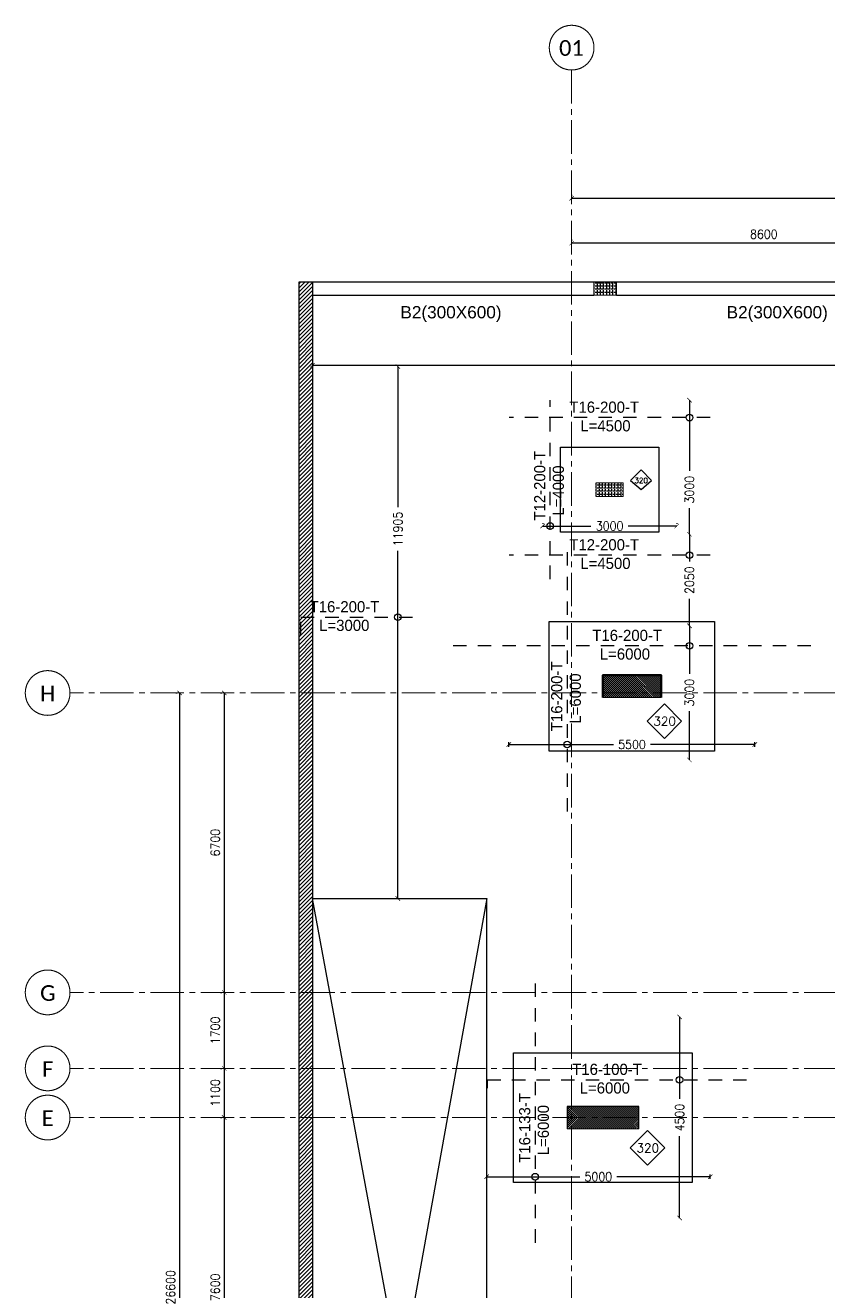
# Model space of a CAD drawing. Header units: millimetres. Extents: x -967280 to 3852, y 2833 to 1955156.
# Drawn here: x -753053 to -735100, y 500463 to 528777 of the extents above; entities that cross this region are included whole.
import ezdxf
from ezdxf.enums import TextEntityAlignment as Align

# ---------------------------------------------------------------- set-up
doc = ezdxf.new("R2010")
doc.units = ezdxf.units.MM
doc.header["$LTSCALE"] = 1000
doc.header["$PDMODE"] = 35
doc.header["$PDSIZE"] = 25
for name, pattern in [('$0$DASHED2', [0.375, 0.25, -0.125]), ('B05-FIRST FLOOR PLAN$0$DLINE', [0.55, 0.3, -0.25]), ('Columns_Structural070816$0$CENTER2', [1.125, 0.75, -0.125, 0.125, -0.125]), ('HRZN_Line-Ptrn-Sold', [9144001.0, 9144000.0, -1])]:
    doc.linetypes.add(name, pattern=pattern)
for name, color, linetype in [('_N-DIM 3', 7, 'Continuous'), ('B05-FIRST FLOOR PLAN$0$STR_ROOF RFT$0$S-SYMB', 30, 'Continuous'), ('R.C. footing', 4, 'Continuous'), ('S - BATH Hach', 1, 'Continuous'), ('S - col hach', 1, 'Continuous'), ('S - dot', 1, 'Continuous'), ('S -Beams', 2, 'Continuous'), ('S-TEXT', 2, 'Continuous'), ('SLAB', 210, 'Continuous')]:
    doc.layers.add(name, color=color, linetype=linetype)
for name, color, linetype, lineweight in [('A-AX-ATT-100', 7, 'HRZN_Line-Ptrn-Sold', 18), ('S - column', 6, 'Continuous', 60), ('ST-000-AXIS', 9, 'Columns_Structural070816$0$CENTER2', 9), ('ST-203-SLAB-TXT', 7, 'Continuous', 30), ('ST-206-SLAB-DIM', 1, 'Continuous', 20), ('ST-RFT-BOT', 2, '$0$DASHED2', 30), ('ST-RFT-TOP', 5, '$0$DASHED2', 30)]:
    doc.layers.add(name, color=color, linetype=linetype, lineweight=lineweight)
doc.styles.add('B05-FIRST FLOOR PLAN$0$XS-Roof RFT$0$T25-100', font='STENCIL.shx', dxfattribs={"height": 250})
doc.styles.add('Calibri_2', font='calibri.ttf', dxfattribs={"height": 300})
doc.styles.add('ROMANC', font='romanc.shx')
doc.styles.add('TUNELNO', font='romans.shx', dxfattribs={"width": 0.9})
doc.styles.add('XREF-ST-FRAMING 1ST FLOOR$0$STRECTURAL', font='arial.ttf')
doc.dimstyles.new('Copy(2) of DSEC', dxfattribs={"dimtxt": 200, "dimasz": 100, "dimexe": 50, "dimexo": 80, "dimgap": 100, "dimtad": 1, "dimdec": 0, "dimrnd": 5, "dimzin": 0, "dimdsep": 46, "dimtxsty": 'TUNELNO', "dimblk": 'ARCHTICK', "dimcen": 0.09, "dimclrd": 1, "dimclre": 1, "dimclrt": 3, "dimadec": 0, "dimazin": 0, "dimtfac": 0.78125, "dimtdec": 0, "dimtix": 1, "dimtmove": 2, "dimatfit": 3, "dimldrblk": 'ARCHTICK', "dimfxl": 1, "dimtolj": 1, "dimtzin": 0, "dimarcsym": 0})

# ---------------------------------------------------------------- blocks, each defined once
blk = doc.blocks.new('_ArchTick')
at = {"color": 0, "linetype": 'ByBlock', "const_width": 0.15}
blk.add_lwpolyline([(-0.5, -0.5), (0.5, 0.5)], dxfattribs=at)
blk = doc.blocks.new('*D1051')
at = {"layer": 'Defpoints', "color": 0, "transparency": 16777216}
for p in [(-744687, 521140), (-744717, 509237), (-744687, 509237)]:
    blk.add_point(p, dxfattribs=at)
at = {"layer": 'ST-206-SLAB-DIM', "color": 1, "lineweight": -2, "transparency": 16777216}
for p, q in [((-744717, 521140), (-744717, 517997)), ((-744717, 509237), (-744717, 517017))]:
    blk.add_line(p, q, dxfattribs=at)
at = {"layer": 'ST-206-SLAB-DIM', "color": 1, "lineweight": -2, "transparency": 16777216, "xscale": 100, "yscale": 100, "zscale": 100}
for p, rotation in [((-744717, 521140), 90), ((-744717, 509237), 270)]:
    blk.add_blockref('_ArchTick', p, dxfattribs=dict(at, rotation=rotation))
at = {"layer": 'ST-206-SLAB-DIM', "color": 3, "transparency": 16777216, "insert": (-744717, 517507), "char_height": 200, "attachment_point": 5, "rotation": 90, "style": 'TUNELNO'}
blk.add_mtext('\\A1;11905', dxfattribs=at)
blk = doc.blocks.new('*D1058')
at = {"layer": 'Defpoints', "color": 0, "transparency": 16777216}
for p in [(-738163, 515340), (-738193, 512339), (-738163, 512339)]:
    blk.add_point(p, dxfattribs=at)
at = {"layer": 'ST-206-SLAB-DIM', "color": 1, "lineweight": -2, "transparency": 16777216}
for p, q in [((-738193, 515340), (-738193, 514263)), ((-738193, 512339), (-738193, 513428))]:
    blk.add_line(p, q, dxfattribs=at)
at = {"layer": 'ST-206-SLAB-DIM', "color": 1, "lineweight": -2, "transparency": 16777216, "xscale": 100, "yscale": 100, "zscale": 100}
for p, rotation in [((-738193, 515340), 90), ((-738193, 512339), 270)]:
    blk.add_blockref('_ArchTick', p, dxfattribs=dict(at, rotation=rotation))
at = {"layer": 'ST-206-SLAB-DIM', "color": 3, "transparency": 16777216, "insert": (-738193, 513845), "char_height": 200, "attachment_point": 5, "rotation": 90, "style": 'TUNELNO'}
blk.add_mtext('\\A1;3000', dxfattribs=at)
blk = doc.blocks.new('*D1016')
at = {"layer": 'Defpoints', "color": 0, "transparency": 16777216}
for p in [(-746629, 521171), (-746629, 521141), (-693294, 521141)]:
    blk.add_point(p, dxfattribs=at)
at = {"layer": 'ST-206-SLAB-DIM', "color": 1, "lineweight": -2, "transparency": 16777216}
for p, q in [((-746629, 521171), (-715373, 521171)), ((-693294, 521171), (-714367, 521171))]:
    blk.add_line(p, q, dxfattribs=at)
at = {"layer": 'ST-206-SLAB-DIM', "color": 1, "lineweight": -2, "transparency": 16777216, "xscale": 100, "yscale": 100, "zscale": 100, "rotation": 180}
blk.add_blockref('_ArchTick', (-746629, 521171), dxfattribs=at)
at = {"layer": 'ST-206-SLAB-DIM', "color": 1, "lineweight": -2, "transparency": 16777216, "xscale": 100, "yscale": 100, "zscale": 100}
blk.add_blockref('_ArchTick', (-693294, 521171), dxfattribs=at)
at = {"layer": 'ST-206-SLAB-DIM', "color": 3, "transparency": 16777216, "insert": (-714870, 521171), "char_height": 200, "attachment_point": 5, "style": 'TUNELNO'}
blk.add_mtext('\\A1;53335', dxfattribs=at)
blk = doc.blocks.new('*D1031')
at = {"layer": 'Defpoints', "color": 0, "transparency": 16777216}
for p in [(-742729, 502883), (-737728, 503013), (-737728, 502883)]:
    blk.add_point(p, dxfattribs=at)
at = {"layer": 'ST-206-SLAB-DIM', "color": 1, "lineweight": -2, "transparency": 16777216}
for p, q in [((-742729, 502963), (-742729, 503063)), ((-742729, 503013), (-740648, 503013)), ((-737728, 503013), (-739814, 503013)), ((-737728, 502963), (-737728, 503063))]:
    blk.add_line(p, q, dxfattribs=at)
at = {"layer": 'ST-206-SLAB-DIM', "color": 1, "lineweight": -2, "transparency": 16777216, "xscale": 100, "yscale": 100, "zscale": 100, "rotation": 180}
blk.add_blockref('_ArchTick', (-742729, 503013), dxfattribs=at)
at = {"layer": 'ST-206-SLAB-DIM', "color": 1, "lineweight": -2, "transparency": 16777216, "xscale": 100, "yscale": 100, "zscale": 100}
blk.add_blockref('_ArchTick', (-737728, 503013), dxfattribs=at)
at = {"layer": 'ST-206-SLAB-DIM', "color": 3, "transparency": 16777216, "insert": (-740231, 503013), "char_height": 200, "attachment_point": 5, "style": 'TUNELNO'}
blk.add_mtext('\\A1;5000', dxfattribs=at)
blk = doc.blocks.new('*D1034')
at = {"layer": 'Defpoints', "color": 0, "transparency": 16777216}
for p in [(-742232, 512554), (-736731, 512685), (-736731, 512554)]:
    blk.add_point(p, dxfattribs=at)
at = {"layer": 'ST-206-SLAB-DIM', "color": 1, "lineweight": -2, "transparency": 16777216}
for p, q in [((-742232, 512634), (-742232, 512735)), ((-742232, 512685), (-739896, 512685)), ((-736731, 512685), (-739062, 512685)), ((-736731, 512634), (-736731, 512735))]:
    blk.add_line(p, q, dxfattribs=at)
at = {"layer": 'ST-206-SLAB-DIM', "color": 1, "lineweight": -2, "transparency": 16777216, "xscale": 100, "yscale": 100, "zscale": 100, "rotation": 180}
blk.add_blockref('_ArchTick', (-742232, 512685), dxfattribs=at)
at = {"layer": 'ST-206-SLAB-DIM', "color": 1, "lineweight": -2, "transparency": 16777216, "xscale": 100, "yscale": 100, "zscale": 100}
blk.add_blockref('_ArchTick', (-736731, 512685), dxfattribs=at)
at = {"layer": 'ST-206-SLAB-DIM', "color": 3, "transparency": 16777216, "insert": (-739479, 512685), "char_height": 200, "attachment_point": 5, "style": 'TUNELNO'}
blk.add_mtext('\\A1;5500', dxfattribs=at)
blk = doc.blocks.new('A$C46269fcd new')
at = {"layer": 'S - BATH Hach', "ltscale": 30, "transparency": 33554483}
h = blk.add_hatch(dxfattribs=at)
h.set_pattern_fill('ANSI31', color=1, scale=20)
h.set_pattern_definition([(45, (643184.17, -484711.8), (-44.9012806, 44.9012806), [])])
h.paths.add_polyline_path([(47835, 35800), (47835, -9200), (-6100, -9200), (-6100, 35800), (-5800, 35800), (-5800, -8900), (47535, -8900), (47535, 35800)])
at = {"layer": 'S - col hach', "true_color": 0xcd6928}
h = blk.add_hatch(dxfattribs=at)
h.set_pattern_fill('ANGLE', color=32, scale=10, angle=90)
h.set_pattern_definition([(90, (-414148.87, -510539.72), (-69.85, 4e-15), [50.8, -19.05]), (180, (-414148.87, -510539.72), (-9e-15, -69.85), [50.8, -19.05])])
h.paths.add_polyline_path([(550, 31300), (550, 31000), (1150, 31000), (1150, 31300)])
at = {"layer": 'R.C. footing'}
blk.add_line((-5800, 35800), (-5800, 35800), dxfattribs=at)
at = {"layer": 'R.C. footing', "color": 4, "ltscale": 30}
blk.add_lwpolyline([(47835, 35800), (47835, -9200), (-6100, -9200), (-6100, 35800), (-5800, 35800), (-5800, -8900), (47535, -8900), (47535, 35800)], close=True, dxfattribs=at)
at = {"layer": 'S - column', "lineweight": 15}
blk.add_lwpolyline([(550, 31300), (550, 31000), (1150, 31000), (1150, 31300)], close=True, dxfattribs=at)
blk = doc.blocks.new('FROM FOUNDATION TO UPPER LOWER BASEMENT_COLUMNS(new2)')
at = {"layer": 'S - col hach'}
h = blk.add_hatch(dxfattribs=at)
h.set_pattern_fill('ANSI31', color=256, scale=10, angle=90)
h.set_pattern_definition([(135, (1651950.9, 412690.996), (-22.4506403, -22.4506403), [])])
h.paths.add_polyline_path([(418899, 637440), (417599, 637440), (417599, 636940), (418899, 636940)])
h = blk.add_hatch(dxfattribs=at)
h.set_pattern_fill('ANSI31', color=256, scale=10)
h.set_pattern_definition([(45, (193250.144, -596912.31), (-22.4506403, 22.4506403), [])])
h.paths.add_polyline_path([(416799, 627290), (418399, 627290), (418399, 627790), (416799, 627790)])
at = {"layer": 'S - column', "lineweight": 15}
for points in [[(417599, 636940), (418899, 636940), (418899, 637440), (417599, 637440)], [(416799, 627790), (416799, 627290), (418399, 627290), (418399, 627790)]]:
    blk.add_lwpolyline(points, close=True, dxfattribs=at)
at = {"layer": 'ST-RFT-BOT', "color": 7, "linetype": 'Continuous', "lineweight": 50, "ltscale": 30}
blk.add_lwpolyline([(418899, 636940), (418899, 637440), (417599, 637440), (417599, 636940)], dxfattribs=at)
at = {"layer": 'ST-RFT-BOT', "color": 7, "linetype": 'Continuous', "ltscale": 30}
blk.add_lwpolyline([(418399, 627290), (418399, 627790), (416799, 627790), (416799, 627290)], dxfattribs=at)
blk = doc.blocks.new('str col s')
at = {"layer": 'S - col hach', "true_color": 0xcd6928}
h = blk.add_hatch(dxfattribs=at)
h.set_pattern_fill('ANGLE', color=32, scale=10, angle=90)
h.set_pattern_definition([(90, (613578.686, -423037.37), (-69.85, 4e-15), [50.8, -19.05]), (180, (613578.686, -423037.37), (-9e-15, -69.85), [50.8, -19.05])])
h.paths.add_polyline_path([(-26250, -300), (-26250, 0), (-26750, 0), (-26750, -300)])
at = {"layer": 'S - column', "lineweight": 15}
blk.add_lwpolyline([(-26250, 0), (-26750, 0), (-26750, -300), (-26250, -300)], close=True, dxfattribs=at)
blk = doc.blocks.new('*D1098')
at = {"layer": 'Defpoints', "color": 0, "transparency": 16777216}
for p in [(-738163, 520390), (-738193, 517389), (-738163, 517389)]:
    blk.add_point(p, dxfattribs=at)
at = {"layer": 'ST-206-SLAB-DIM', "color": 1, "lineweight": -2, "transparency": 16777216}
for p, q in [((-738193, 520390), (-738193, 518805)), ((-738193, 517389), (-738193, 517970))]:
    blk.add_line(p, q, dxfattribs=at)
at = {"layer": 'ST-206-SLAB-DIM', "color": 1, "lineweight": -2, "transparency": 16777216, "xscale": 100, "yscale": 100, "zscale": 100}
for p, rotation in [((-738193, 520390), 90), ((-738193, 517389), 270)]:
    blk.add_blockref('_ArchTick', p, dxfattribs=dict(at, rotation=rotation))
at = {"layer": 'ST-206-SLAB-DIM', "color": 3, "transparency": 16777216, "insert": (-738193, 518387), "char_height": 200, "attachment_point": 5, "rotation": 90, "style": 'TUNELNO'}
blk.add_mtext('\\A1;3000', dxfattribs=at)
blk = doc.blocks.new('*D1099')
at = {"layer": 'Defpoints', "color": 0, "transparency": 16777216}
for p in [(-741477, 517557), (-738476, 517573), (-738476, 517557)]:
    blk.add_point(p, dxfattribs=at)
at = {"layer": 'ST-206-SLAB-DIM', "color": 1, "lineweight": -2, "transparency": 16777216}
for p, q in [((-741477, 517637), (-741477, 517623)), ((-738476, 517637), (-738476, 517623)), ((-741477, 517573), (-740396, 517573)), ((-738476, 517573), (-739562, 517573))]:
    blk.add_line(p, q, dxfattribs=at)
at = {"layer": 'ST-206-SLAB-DIM', "color": 1, "lineweight": -2, "transparency": 16777216, "xscale": 100, "yscale": 100, "zscale": 100, "rotation": 180}
blk.add_blockref('_ArchTick', (-741477, 517573), dxfattribs=at)
at = {"layer": 'ST-206-SLAB-DIM', "color": 1, "lineweight": -2, "transparency": 16777216, "xscale": 100, "yscale": 100, "zscale": 100}
blk.add_blockref('_ArchTick', (-738476, 517573), dxfattribs=at)
at = {"layer": 'ST-206-SLAB-DIM', "color": 3, "transparency": 16777216, "insert": (-739979, 517573), "char_height": 200, "attachment_point": 5, "style": 'TUNELNO'}
blk.add_mtext('\\A1;3000', dxfattribs=at)
blk = doc.blocks.new('*D1107')
at = {"layer": 'Defpoints', "color": 0, "transparency": 16777216}
for p in [(-738163, 517389), (-738193, 515340), (-738163, 515340)]:
    blk.add_point(p, dxfattribs=at)
at = {"layer": 'ST-206-SLAB-DIM', "color": 1, "lineweight": -2, "transparency": 16777216}
for p, q in [((-738193, 517389), (-738193, 516780)), ((-738193, 515340), (-738193, 515945))]:
    blk.add_line(p, q, dxfattribs=at)
at = {"layer": 'ST-206-SLAB-DIM', "color": 1, "lineweight": -2, "transparency": 16777216, "xscale": 100, "yscale": 100, "zscale": 100}
for p, rotation in [((-738193, 517389), 90), ((-738193, 515340), 270)]:
    blk.add_blockref('_ArchTick', p, dxfattribs=dict(at, rotation=rotation))
at = {"layer": 'ST-206-SLAB-DIM', "color": 3, "transparency": 16777216, "insert": (-738193, 516362), "char_height": 200, "attachment_point": 5, "rotation": 90, "style": 'TUNELNO'}
blk.add_mtext('\\A1;2050', dxfattribs=at)
blk = doc.blocks.new('*D1187')
at = {"layer": 'Defpoints', "color": 0, "transparency": 16777216}
for p in [(-738383, 506590), (-738413, 502089), (-738383, 502089)]:
    blk.add_point(p, dxfattribs=at)
at = {"layer": 'ST-206-SLAB-DIM', "color": 1, "lineweight": -2, "transparency": 16777216}
for p, q in [((-738413, 506590), (-738413, 504755)), ((-738413, 502089), (-738413, 503920))]:
    blk.add_line(p, q, dxfattribs=at)
at = {"layer": 'ST-206-SLAB-DIM', "color": 1, "lineweight": -2, "transparency": 16777216, "xscale": 100, "yscale": 100, "zscale": 100}
for p, rotation in [((-738413, 506590), 90), ((-738413, 502089), 270)]:
    blk.add_blockref('_ArchTick', p, dxfattribs=dict(at, rotation=rotation))
at = {"layer": 'ST-206-SLAB-DIM', "color": 3, "transparency": 16777216, "insert": (-738413, 504337), "char_height": 200, "attachment_point": 5, "rotation": 90, "style": 'TUNELNO'}
blk.add_mtext('\\A1;4500', dxfattribs=at)
blk = doc.blocks.new('Grid - HRZN_G-Datm-Grid-Head-1554275-FIRST FLOOR FFL_1_')
at = {"layer": 'A-AX-ATT-100'}
blk.add_circle((0, 0), 5, dxfattribs=at)
blk = doc.blocks.new('*D1495')
at = {"layer": '_N-DIM 3', "color": 1, "linetype": 'Continuous', "lineweight": -2, "ltscale": 30, "transparency": 16777216}
for p, q in [((516899, 747185), (516899, 747155)), ((525499, 747105), (516899, 747105)), ((525499, 747185), (525499, 747155))]:
    blk.add_line(p, q, dxfattribs=at)
at = {"layer": 'Defpoints', "color": 0, "linetype": 'Continuous', "ltscale": 30, "transparency": 16777216}
for p in [(516899, 747105), (516899, 747105), (525499, 747105)]:
    blk.add_point(p, dxfattribs=at)
at = {"layer": '_N-DIM 3', "color": 1, "linetype": 'Continuous', "lineweight": -2, "ltscale": 30, "transparency": 16777216, "xscale": 100, "yscale": 100, "zscale": 100, "rotation": 180}
blk.add_blockref('_ArchTick', (516899, 747105), dxfattribs=at)
at = {"layer": '_N-DIM 3', "color": 1, "linetype": 'Continuous', "lineweight": -2, "ltscale": 30, "transparency": 16777216, "xscale": 100, "yscale": 100, "zscale": 100}
blk.add_blockref('_ArchTick', (525499, 747105), dxfattribs=at)
at = {"layer": '_N-DIM 3', "color": 3, "linetype": 'Continuous', "ltscale": 30, "transparency": 16777216, "insert": (521199, 747305), "char_height": 200, "attachment_point": 5, "style": 'TUNELNO'}
blk.add_mtext('\\A1;8600', dxfattribs=at)
blk = doc.blocks.new('*D1496')
at = {"layer": '_N-DIM 3', "color": 1, "linetype": 'Continuous', "lineweight": -2, "ltscale": 30, "transparency": 16777216}
for p, q in [((516899, 748185), (516899, 748155)), ((563099, 748105), (516899, 748105)), ((563099, 748185), (563099, 748155))]:
    blk.add_line(p, q, dxfattribs=at)
at = {"layer": 'Defpoints', "color": 0, "linetype": 'Continuous', "ltscale": 30, "transparency": 16777216}
for p in [(516899, 748105), (516899, 748105), (563099, 748105)]:
    blk.add_point(p, dxfattribs=at)
at = {"layer": '_N-DIM 3', "color": 1, "linetype": 'Continuous', "lineweight": -2, "ltscale": 30, "transparency": 16777216, "xscale": 100, "yscale": 100, "zscale": 100, "rotation": 180}
blk.add_blockref('_ArchTick', (516899, 748105), dxfattribs=at)
at = {"layer": '_N-DIM 3', "color": 1, "linetype": 'Continuous', "lineweight": -2, "ltscale": 30, "transparency": 16777216, "xscale": 100, "yscale": 100, "zscale": 100}
blk.add_blockref('_ArchTick', (563099, 748105), dxfattribs=at)
at = {"layer": '_N-DIM 3', "color": 3, "linetype": 'Continuous', "ltscale": 30, "transparency": 16777216, "insert": (539999, 748305), "char_height": 200, "attachment_point": 5, "style": 'TUNELNO'}
blk.add_mtext('\\A1;46200', dxfattribs=at)
blk = doc.blocks.new('*D1505')
at = {"layer": '_N-DIM 3', "color": 1, "linetype": 'Continuous', "lineweight": -2, "ltscale": 30, "transparency": 16777216}
for p, q in [((509045, 737040), (509075, 737040)), ((509125, 737040), (509125, 730340)), ((509045, 730340), (509075, 730340))]:
    blk.add_line(p, q, dxfattribs=at)
at = {"layer": 'Defpoints', "color": 0, "linetype": 'Continuous', "ltscale": 30, "transparency": 16777216}
for p in [(509125, 737040), (509125, 730340), (509125, 730340)]:
    blk.add_point(p, dxfattribs=at)
at = {"layer": '_N-DIM 3', "color": 1, "linetype": 'Continuous', "lineweight": -2, "ltscale": 30, "transparency": 16777216, "xscale": 100, "yscale": 100, "zscale": 100}
for p, rotation in [((509125, 737040), 90), ((509125, 730340), 270)]:
    blk.add_blockref('_ArchTick', p, dxfattribs=dict(at, rotation=rotation))
at = {"layer": '_N-DIM 3', "color": 3, "linetype": 'Continuous', "ltscale": 30, "transparency": 16777216, "insert": (508925, 733690), "char_height": 200, "attachment_point": 5, "rotation": 90, "style": 'TUNELNO'}
blk.add_mtext('\\A1;6700', dxfattribs=at)
blk = doc.blocks.new('*D1506')
at = {"layer": '_N-DIM 3', "color": 1, "linetype": 'Continuous', "lineweight": -2, "ltscale": 30, "transparency": 16777216}
for p, q in [((509045, 730340), (509075, 730340)), ((509125, 730340), (509125, 728640)), ((509045, 728640), (509075, 728640))]:
    blk.add_line(p, q, dxfattribs=at)
at = {"layer": 'Defpoints', "color": 0, "linetype": 'Continuous', "ltscale": 30, "transparency": 16777216}
for p in [(509125, 730340), (509125, 728640), (509125, 728640)]:
    blk.add_point(p, dxfattribs=at)
at = {"layer": '_N-DIM 3', "color": 1, "linetype": 'Continuous', "lineweight": -2, "ltscale": 30, "transparency": 16777216, "xscale": 100, "yscale": 100, "zscale": 100}
for p, rotation in [((509125, 730340), 90), ((509125, 728640), 270)]:
    blk.add_blockref('_ArchTick', p, dxfattribs=dict(at, rotation=rotation))
at = {"layer": '_N-DIM 3', "color": 3, "linetype": 'Continuous', "ltscale": 30, "transparency": 16777216, "insert": (508925, 729490), "char_height": 200, "attachment_point": 5, "rotation": 90, "style": 'TUNELNO'}
blk.add_mtext('\\A1;1700', dxfattribs=at)
blk = doc.blocks.new('*D1507')
at = {"layer": '_N-DIM 3', "color": 1, "linetype": 'Continuous', "lineweight": -2, "ltscale": 30, "transparency": 16777216}
for p, q in [((509045, 728640), (509075, 728640)), ((509125, 728640), (509125, 727540)), ((509045, 727540), (509075, 727540))]:
    blk.add_line(p, q, dxfattribs=at)
at = {"layer": 'Defpoints', "color": 0, "linetype": 'Continuous', "ltscale": 30, "transparency": 16777216}
for p in [(509125, 728640), (509125, 727540), (509125, 727540)]:
    blk.add_point(p, dxfattribs=at)
at = {"layer": '_N-DIM 3', "color": 1, "linetype": 'Continuous', "lineweight": -2, "ltscale": 30, "transparency": 16777216, "xscale": 100, "yscale": 100, "zscale": 100}
for p, rotation in [((509125, 728640), 90), ((509125, 727540), 270)]:
    blk.add_blockref('_ArchTick', p, dxfattribs=dict(at, rotation=rotation))
at = {"layer": '_N-DIM 3', "color": 3, "linetype": 'Continuous', "ltscale": 30, "transparency": 16777216, "insert": (508925, 728090), "char_height": 200, "attachment_point": 5, "rotation": 90, "style": 'TUNELNO'}
blk.add_mtext('\\A1;1100', dxfattribs=at)
blk = doc.blocks.new('*D1508')
at = {"layer": '_N-DIM 3', "color": 1, "linetype": 'Continuous', "lineweight": -2, "ltscale": 30, "transparency": 16777216}
for p, q in [((509045, 727540), (509075, 727540)), ((509125, 727540), (509125, 719940)), ((509045, 719940), (509075, 719940))]:
    blk.add_line(p, q, dxfattribs=at)
at = {"layer": 'Defpoints', "color": 0, "linetype": 'Continuous', "ltscale": 30, "transparency": 16777216}
for p in [(509125, 727540), (509125, 719940), (509125, 719940)]:
    blk.add_point(p, dxfattribs=at)
at = {"layer": '_N-DIM 3', "color": 1, "linetype": 'Continuous', "lineweight": -2, "ltscale": 30, "transparency": 16777216, "xscale": 100, "yscale": 100, "zscale": 100}
for p, rotation in [((509125, 727540), 90), ((509125, 719940), 270)]:
    blk.add_blockref('_ArchTick', p, dxfattribs=dict(at, rotation=rotation))
at = {"layer": '_N-DIM 3', "color": 3, "linetype": 'Continuous', "ltscale": 30, "transparency": 16777216, "insert": (508925, 723740), "char_height": 200, "attachment_point": 5, "rotation": 90, "style": 'TUNELNO'}
blk.add_mtext('\\A1;7600', dxfattribs=at)
blk = doc.blocks.new('*D1512')
at = {"layer": '_N-DIM 3', "color": 1, "linetype": 'Continuous', "lineweight": -2, "ltscale": 30, "transparency": 16777216}
for p, q in [((508045, 737040), (508075, 737040)), ((508125, 737040), (508125, 710440)), ((508045, 710440), (508075, 710440))]:
    blk.add_line(p, q, dxfattribs=at)
at = {"layer": 'Defpoints', "color": 0, "linetype": 'Continuous', "ltscale": 30, "transparency": 16777216}
for p in [(508125, 737040), (508125, 710440), (508125, 710440)]:
    blk.add_point(p, dxfattribs=at)
at = {"layer": '_N-DIM 3', "color": 1, "linetype": 'Continuous', "lineweight": -2, "ltscale": 30, "transparency": 16777216, "xscale": 100, "yscale": 100, "zscale": 100}
for p, rotation in [((508125, 737040), 90), ((508125, 710440), 270)]:
    blk.add_blockref('_ArchTick', p, dxfattribs=dict(at, rotation=rotation))
at = {"layer": '_N-DIM 3', "color": 3, "linetype": 'Continuous', "ltscale": 30, "transparency": 16777216, "insert": (507925, 723740), "char_height": 200, "attachment_point": 5, "rotation": 90, "style": 'TUNELNO'}
blk.add_mtext('\\A1;26600', dxfattribs=at)
blk = doc.blocks.new('AXES-00')
at = {"layer": 'ST-000-AXIS'}
for p, q in [((516898.9, 750979.6), (516898.9, 695813.8)), ((575723.2, 737039.7), (505674.3, 737039.7)), ((575723.2, 730339.7), (505674.3, 730339.7)), ((575723.2, 728639.7), (505674.3, 728639.7)), ((575723.2, 727539.7), (505674.3, 727539.7))]:
    blk.add_line(p, q, dxfattribs=at)
at = {"layer": 'A-AX-ATT-100'}
for p, xscale, yscale, zscale, rotation in [((516898.9, 751479.6), 99.99999999999993, 99.99999999999993, 99.99999999999993, 180), ((505174.3, 737039.7), 100.0000000000001, 100.0000000000001, 100.0000000000001, 90), ((505174.3, 730339.7), 100.0000000000001, 100.0000000000001, 100.0000000000001, 90), ((505174.3, 728639.7), 100.0000000000001, 100.0000000000001, 100.0000000000001, 90), ((505174.3, 727539.7), 100.0000000000001, 100.0000000000001, 100.0000000000001, 90)]:
    blk.add_blockref('Grid - HRZN_G-Datm-Grid-Head-1554275-FIRST FLOOR FFL_1_', p, dxfattribs=dict(at, xscale=xscale, yscale=yscale, zscale=zscale, rotation=rotation))
at = {"layer": 'A-AX-ATT-100', "linetype": 'Continuous', "lineweight": 13, "char_height": 350, "attachment_point": 1, "style": 'Calibri_2'}
for s, insert, width in [('01', (516618, 751647.5), 673.417), ('H', (505005.2, 737201), 416.877), ('G', (505005.2, 730501), 416.877), ('F', (505051.7, 728801), 304.641), ('E', (505041.7, 727701), 328.692)]:
    blk.add_mtext(s, dxfattribs=dict(at, insert=insert, width=width))
at = {"layer": '_N-DIM 3', "color": 3, "linetype": 'Continuous', "ltscale": 30}
for base, p1, p2, picture, middle in [((516898.9, 748104.7), (563098.9, 748104.7), (516898.9, 748104.7), '*D1496', (539998.9, 748304.7)), ((516898.9, 747104.7), (525498.9, 747104.7), (516898.9, 747104.7), '*D1495', (521198.9, 747304.7))]:
    dim = blk.add_linear_dim(base=base, p1=p1, p2=p2, dimstyle='Copy(2) of DSEC', dxfattribs=at)
    dim.commit()
    dim.dimension.update_dxf_attribs({"geometry": picture, "text_midpoint": middle})
for base, p1, p2, picture, middle in [((508125, 710439.7), (508125, 737039.7), (508125, 710439.7), '*D1512', (507925, 723739.7)), ((509125, 730339.7), (509125, 737039.7), (509125, 730339.7), '*D1505', (508925, 733689.7)), ((509125, 728639.7), (509125, 730339.7), (509125, 728639.7), '*D1506', (508925, 729489.7)), ((509125, 727539.7), (509125, 728639.7), (509125, 727539.7), '*D1507', (508925, 728089.7)), ((509125, 719939.7), (509125, 727539.7), (509125, 719939.7), '*D1508', (508925, 723739.7))]:
    dim = blk.add_linear_dim(base=base, p1=p1, p2=p2, angle=90, dimstyle='Copy(2) of DSEC', dxfattribs=at)
    dim.commit()
    dim.dimension.update_dxf_attribs({"geometry": picture, "text_midpoint": middle})

msp = doc.modelspace()

# ---------------------------------------------------------------- linework, layer by layer
at = {"layer": 'B05-FIRST FLOOR PLAN$0$STR_ROOF RFT$0$S-SYMB'}
for centre in [(-738192.5, 519998.6), (-741308.9, 517572.9), (-738192.6, 516919.8), (-744716.9, 515533.1), (-738192.5, 514891.6), (-740929.5, 512684.7), (-738413.3, 505181.9), (-741645.9, 503013.4)]:
    msp.add_circle(centre, 75, dxfattribs=at)
at = {"layer": 'S - dot'}
for p, q in [((-742728.7, 488137.4), (-746628.7, 509237.4)), ((-742728.7, 509237.4), (-746528.7, 488137.4))]:
    msp.add_line(p, q, dxfattribs=at)
at = {"layer": 'S -Beams', "ltscale": 30}
for p, q in [((-746628.7, 523037.4), (-740328.7, 523037.4)), ((-739828.7, 523037.4), (-732528.7, 523037.4)), ((-746628.7, 522737.4), (-740328.7, 522737.4)), ((-739828.7, 522737.4), (-732528.7, 522737.4))]:
    msp.add_line(p, q, dxfattribs=at)
at = {"layer": 'S -Beams'}
for p in [(-746628.7, 509237.4), (-742728.7, 488137.4)]:
    msp.add_line(p, (-742728.7, 509237.4), dxfattribs=at)
at = {"layer": 'S-TEXT', "color": 7, "true_color": 0xffffff}
for points in [[(-739276.7, 518393.3), (-739044.4, 518595.6), (-739276.7, 518827.9), (-739509, 518595.6)], [(-738754.7, 512819.7), (-738367.5, 513206.8), (-738754.7, 513594), (-739141.8, 513206.8)], [(-739130.6, 503270.1), (-738743.5, 503657.2), (-739130.6, 504044.4), (-739517.8, 503657.2)]]:
    msp.add_lwpolyline(points, close=True, dxfattribs=at)
at = {"layer": 'SLAB', "color": 2, "linetype": 'Continuous', "ltscale": 30}
for points in [[(-741078.7, 519337.4), (-738878.7, 519337.4), (-738878.7, 517437.4), (-741078.7, 517437.4)], [(-741328.7, 515437.4), (-737628.7, 515437.4), (-737628.7, 512537.4), (-741328.7, 512537.4)], [(-742128.7, 505787.4), (-738128.7, 505787.4), (-738128.7, 502887.4), (-742128.7, 502887.4)]]:
    msp.add_lwpolyline(points, close=True, dxfattribs=at)
at = {"layer": 'ST-RFT-TOP', "linetype": 'B05-FIRST FLOOR PLAN$0$DLINE'}
for points in [[(-741308.9, 516387.4), (-741308.9, 520387.4)], [(-737728.7, 519998.6), (-742228.7, 519998.6)], [(-737728.7, 516919.8), (-742228.7, 516919.8)], [(-740929.5, 516987.4), (-740929.5, 510987.4)], [(-746890.2, 515133.1), (-746890.2, 515533.1), (-744290.2, 515533.1)], [(-735478.7, 514891.6), (-743478.7, 514891.6)], [(-741645.9, 507337.4), (-741645.9, 501337.4)], [(-742713.7, 504991.9), (-742713.7, 505181.9), (-736903.7, 505181.9)]]:
    msp.add_lwpolyline(points, dxfattribs=at)

# ---------------------------------------------------------------- block references
at = {"layer": 'S - column', "color": 7, "true_color": 0xffffff}
msp.add_blockref('A$C46269fcd new', (-740828.7, 487237.4), dxfattribs=at)
at = {"layer": 'S - column'}
msp.add_blockref('FROM FOUNDATION TO UPPER LOWER BASEMENT_COLUMNS(new2)', (-1157727.6, -123202.4), dxfattribs=at)
at = {"layer": 'S -Beams'}
msp.add_blockref('AXES-00', (-1257727.6, -223202.4), dxfattribs=at)
at = {"layer": 'ST-RFT-BOT', "color": 1, "linetype": 'Continuous'}
msp.add_blockref('str col s', (-713578.7, 523037.4), dxfattribs=at)

# ---------------------------------------------------------------- texts
at = {"layer": 'S-TEXT', "color": 3, "attachment_point": 1, "style": 'ROMANC'}
for width, gutter_width, insert, char_height in [(355714.721, 588, (-739424.6, 518653.2), 117.6), (592857.868, 980, (-739001.1, 513302.9), 196), (592857.868, 980, (-739377.1, 503753.3), 196)]:
    msp.add_mtext_dynamic_manual_height_columns('320', width=width, gutter_width=gutter_width, heights=[0], dxfattribs=dict(at, insert=insert, char_height=char_height))
at = {"layer": 'ST-203-SLAB-TXT', "style": 'XREF-ST-FRAMING 1ST FLOOR$0$STRECTURAL'}
for p in [(-743528.7, 522357.6), (-736228.7, 522357.6)]:
    msp.add_text('B2(300X600)', height=275, dxfattribs=at).set_placement(p, align=Align.MIDDLE_CENTER)
at = {"layer": 'ST-203-SLAB-TXT', "style": 'B05-FIRST FLOOR PLAN$0$XS-Roof RFT$0$T25-100'}
for s, p in [('T16-200-T', (-740881.2, 520107.9)), ('L=4500', (-740635.4, 519691.2)), ('T12-200-T', (-740881.2, 517029)), ('L=4500', (-740635.4, 516612.4)), ('T16-200-T', (-746692.1, 515642.3)), ('L=3000', (-746478.6, 515225.7)), ('T16-200-T', (-740367.1, 515000.9)), ('L=6000', (-740199, 514584.2)), ('T16-100-T', (-740817.1, 505291.2)), ('L=6000', (-740649, 504874.5))]:
    msp.add_text(s, height=250, dxfattribs=at).set_placement(p)
for s, p in [('T12-200-T', (-741418.2, 517694.5)), ('L=4000', (-741001.5, 517803.9)), ('T16-200-T', (-741038.8, 512982.7)), ('L=6000', (-740622.1, 513150.8)), ('T16-133-T', (-741755.1, 503325)), ('L=6000', (-741338.5, 503493.1))]:
    msp.add_text(s, height=250, rotation=90, dxfattribs=at).set_placement(p)

# ---------------------------------------------------------------- dimensions: what is measured, and where the dimension line sits
at = {"layer": 'ST-206-SLAB-DIM'}
for base, p1, p2, angle, picture, middle in [((-746628.7, 521170.8), (-693293.7, 521140.8), (-746628.7, 521140.8), 180, '*D1016', (-714870.1, 521170.8)), ((-744716.9, 509237.4), (-744686.9, 521140.3), (-744686.9, 509237.4), 270, '*D1051', (-744716.9, 517506.9)), ((-738192.6, 517389.4), (-738162.6, 520390.3), (-738162.6, 517389.4), 270, '*D1098', (-738192.6, 518387.4)), ((-738475.7, 517572.9), (-741476.6, 517556.7), (-738475.7, 517556.7), 0, '*D1099', (-739978.7, 517572.9)), ((-738192.6, 515340.3), (-738162.6, 517389.4), (-738162.6, 515340.3), 270, '*D1107', (-738192.6, 516362.4)), ((-738192.6, 512339.4), (-738162.6, 515340.3), (-738162.6, 512339.4), 270, '*D1058', (-738192.6, 513845.4)), ((-736730.7, 512684.7), (-742231.6, 512554.1), (-736730.7, 512554.1), 0, '*D1034', (-739478.7, 512684.7)), ((-738413.4, 502089.4), (-738383.4, 506590.3), (-738383.4, 502089.4), 270, '*D1187', (-738413.4, 504337.4)), ((-737727.8, 503013.4), (-742728.7, 502882.8), (-737727.8, 502882.8), 0, '*D1031', (-740230.7, 503013.4))]:
    dim = msp.add_linear_dim(base=base, p1=p1, p2=p2, angle=angle, dimstyle='Copy(2) of DSEC', dxfattribs=at)
    dim.commit()
    dim.dimension.update_dxf_attribs({"geometry": picture, "text_midpoint": middle, "dimtype": 161})

doc.saveas('drawing.dxf')
